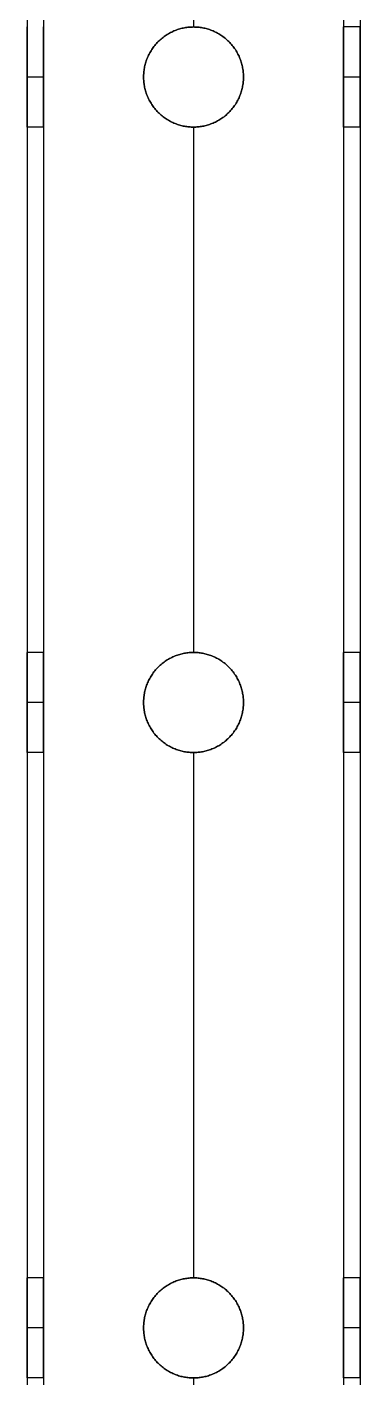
# Model space of a CAD drawing. Header units: millimetres. Extents: x 1279 to 9834, y -699 to 998.
# Drawn here: x 9794.4 to 9834.4, y -215.2 to -53.2 of the extents above; entities that cross this region are included whole.
import ezdxf

# ---------------------------------------------------------------- set-up
doc = ezdxf.new("R2010")
doc.units = ezdxf.units.MM
doc.header["$MEASUREMENT"] = 0
doc.layers.add('staal', color=7, linetype='Continuous', true_color=0x4c4c4c)

msp = doc.modelspace()

# ---------------------------------------------------------------- linework, layer by layer
at = {"layer": 'staal'}
for p, q in [((9814.39, -53.15, 2351.36), (9814.39, -53.15, 2353.36)), ((9814.39, -53.15, 2313.36), (9814.39, -53.15, 2315.36)), ((9834.39, -53.15, 2333.36), (9832.39, -53.15, 2333.36)), ((9796.39, -59.15, 2327.36), (9794.39, -59.15, 2327.36)), ((9796.39, -59.15, 2339.36), (9794.39, -59.15, 2339.36)), ((9808.39, -59.15, 2351.36), (9808.39, -59.15, 2353.36)), ((9808.39, -59.15, 2313.36), (9808.39, -59.15, 2315.36)), ((9820.39, -59.15, 2351.36), (9820.39, -59.15, 2353.36)), ((9820.39, -59.15, 2313.36), (9820.39, -59.15, 2315.36)), ((9834.39, -59.15, 2327.36), (9832.39, -59.15, 2327.36)), ((9834.39, -59.15, 2339.36), (9832.39, -59.15, 2339.36)), ((9796.39, -65.15, 2333.36), (9794.39, -65.15, 2333.36)), ((9814.39, -65.15, 2351.36), (9814.39, -65.15, 2353.36)), ((9814.39, -65.15, 2313.36), (9814.39, -65.15, 2315.36)), ((9834.39, -65.15, 2333.36), (9832.39, -65.15, 2333.36)), ((9796.39, -128.15, 2333.36), (9794.39, -128.15, 2333.36)), ((9814.39, -128.15, 2351.36), (9814.39, -128.15, 2353.36)), ((9814.39, -128.15, 2313.36), (9814.39, -128.15, 2315.36)), ((9834.39, -128.15, 2333.36), (9832.39, -128.15, 2333.36)), ((9796.39, -134.15, 2327.36), (9794.39, -134.15, 2327.36)), ((9796.39, -134.15, 2339.36), (9794.39, -134.15, 2339.36)), ((9808.39, -134.15, 2351.36), (9808.39, -134.15, 2353.36)), ((9808.39, -134.15, 2313.36), (9808.39, -134.15, 2315.36)), ((9820.39, -134.15, 2351.36), (9820.39, -134.15, 2353.36)), ((9820.39, -134.15, 2313.36), (9820.39, -134.15, 2315.36)), ((9834.39, -134.15, 2327.36), (9832.39, -134.15, 2327.36)), ((9834.39, -134.15, 2339.36), (9832.39, -134.15, 2339.36)), ((9796.39, -140.15, 2333.36), (9794.39, -140.15, 2333.36)), ((9814.39, -140.15, 2351.36), (9814.39, -140.15, 2353.36)), ((9814.39, -140.15, 2313.36), (9814.39, -140.15, 2315.36)), ((9834.39, -140.15, 2333.36), (9832.39, -140.15, 2333.36)), ((9796.39, -203.15, 2333.36), (9794.39, -203.15, 2333.36)), ((9814.39, -203.15, 2351.36), (9814.39, -203.15, 2353.36)), ((9814.39, -203.15, 2313.36), (9814.39, -203.15, 2315.36)), ((9834.39, -203.15, 2333.36), (9832.39, -203.15, 2333.36)), ((9796.39, -209.15, 2327.36), (9794.39, -209.15, 2327.36)), ((9796.39, -209.15, 2339.36), (9794.39, -209.15, 2339.36)), ((9808.39, -209.15, 2351.36), (9808.39, -209.15, 2353.36)), ((9808.39, -209.15, 2313.36), (9808.39, -209.15, 2315.36)), ((9820.39, -209.15, 2351.36), (9820.39, -209.15, 2353.36)), ((9820.39, -209.15, 2313.36), (9820.39, -209.15, 2315.36)), ((9834.39, -209.15, 2327.36), (9832.39, -209.15, 2327.36)), ((9834.39, -209.15, 2339.36), (9832.39, -209.15, 2339.36)), ((9796.39, -215.15, 2333.36), (9794.39, -215.15, 2333.36)), ((9814.39, -215.15, 2351.36), (9814.39, -215.15, 2353.36)), ((9814.39, -215.15, 2313.36), (9814.39, -215.15, 2315.36)), ((9834.39, -215.15, 2333.36), (9832.39, -215.15, 2333.36))]:
    msp.add_line(p, q, dxfattribs=at)
for points in [[(9834.39, 711.35, 2313.36), (9834.39, 53.35, 2313.36), (9834.39, -604.65, 2313.36)], [(9834.39, 711.35, 2353.36), (9834.39, 53.35, 2353.36), (9834.39, -604.65, 2353.36)], [(9832.39, 709.35, 2351.36), (9832.39, 53.35, 2351.36), (9832.39, -602.65, 2351.36)], [(9832.39, 709.35, 2315.36), (9832.39, 53.35, 2315.36), (9832.39, -602.65, 2315.36)], [(9796.39, 673.35, 2351.36), (9796.39, 53.35, 2351.36), (9796.39, -566.65, 2351.36)], [(9796.39, 673.35, 2315.36), (9796.39, 53.35, 2315.36), (9796.39, -566.65, 2315.36)], [(9794.39, 671.35, 2313.36), (9794.39, 53.35, 2313.36), (9794.39, -564.65, 2313.36)], [(9794.39, 671.35, 2353.36), (9794.39, 53.35, 2353.36), (9794.39, -564.65, 2353.36)], [(9814.39, 9.85, 2353.36), (9814.39, -21.65, 2353.36), (9814.39, -53.15, 2353.36)], [(9814.39, 9.85, 2351.36), (9814.39, -21.65, 2351.36), (9814.39, -53.15, 2351.36)], [(9814.39, 9.85, 2315.36), (9814.39, -21.65, 2315.36), (9814.39, -53.15, 2315.36)], [(9814.39, 9.85, 2313.36), (9814.39, -21.65, 2313.36), (9814.39, -53.15, 2313.36)], [(9832.39, 9.85, 2333.36), (9832.39, -21.65, 2333.36), (9832.39, -53.15, 2333.36)], [(9834.39, 9.85, 2333.36), (9834.39, -21.65, 2333.36), (9834.39, -53.15, 2333.36)], [(9794.39, -65.15, 2333.36), (9794.39, -96.65, 2333.36), (9794.39, -128.15, 2333.36)], [(9796.39, -65.15, 2333.36), (9796.39, -96.65, 2333.36), (9796.39, -128.15, 2333.36)], [(9814.39, -65.15, 2353.36), (9814.39, -96.65, 2353.36), (9814.39, -128.15, 2353.36)], [(9814.39, -65.15, 2351.36), (9814.39, -96.65, 2351.36), (9814.39, -128.15, 2351.36)], [(9814.39, -65.15, 2315.36), (9814.39, -96.65, 2315.36), (9814.39, -128.15, 2315.36)], [(9814.39, -65.15, 2313.36), (9814.39, -96.65, 2313.36), (9814.39, -128.15, 2313.36)], [(9832.39, -65.15, 2333.36), (9832.39, -96.65, 2333.36), (9832.39, -128.15, 2333.36)], [(9834.39, -65.15, 2333.36), (9834.39, -96.65, 2333.36), (9834.39, -128.15, 2333.36)], [(9794.39, -140.15, 2333.36), (9794.39, -171.65, 2333.36), (9794.39, -203.15, 2333.36)], [(9796.39, -140.15, 2333.36), (9796.39, -171.65, 2333.36), (9796.39, -203.15, 2333.36)], [(9814.39, -140.15, 2353.36), (9814.39, -171.65, 2353.36), (9814.39, -203.15, 2353.36)], [(9814.39, -140.15, 2351.36), (9814.39, -171.65, 2351.36), (9814.39, -203.15, 2351.36)], [(9814.39, -140.15, 2315.36), (9814.39, -171.65, 2315.36), (9814.39, -203.15, 2315.36)], [(9814.39, -140.15, 2313.36), (9814.39, -171.65, 2313.36), (9814.39, -203.15, 2313.36)], [(9832.39, -140.15, 2333.36), (9832.39, -171.65, 2333.36), (9832.39, -203.15, 2333.36)], [(9834.39, -140.15, 2333.36), (9834.39, -171.65, 2333.36), (9834.39, -203.15, 2333.36)], [(9794.39, -215.15, 2333.36), (9794.39, -246.65, 2333.36), (9794.39, -278.15, 2333.36)], [(9796.39, -215.15, 2333.36), (9796.39, -246.65, 2333.36), (9796.39, -278.15, 2333.36)], [(9814.39, -215.15, 2353.36), (9814.39, -246.65, 2353.36), (9814.39, -278.15, 2353.36)], [(9814.39, -215.15, 2351.36), (9814.39, -246.65, 2351.36), (9814.39, -278.15, 2351.36)], [(9814.39, -215.15, 2315.36), (9814.39, -246.65, 2315.36), (9814.39, -278.15, 2315.36)], [(9814.39, -215.15, 2313.36), (9814.39, -246.65, 2313.36), (9814.39, -278.15, 2313.36)], [(9832.39, -215.15, 2333.36), (9832.39, -246.65, 2333.36), (9832.39, -278.15, 2333.36)]]:
    msp.add_open_spline(points, degree=2, dxfattribs=at)
for points, knots in [([(9794.39, -59.15, 2327.36), (9794.39, -65.15, 2327.36), (9794.39, -65.15, 2333.36), (9794.39, -65.15, 2339.36), (9794.39, -59.15, 2339.36), (9794.39, -53.15, 2339.36), (9794.39, -53.15, 2333.36), (9794.39, -53.15, 2327.36), (9794.39, -59.15, 2327.36)], [-31.415927, -31.415927, -31.415927, -23.561945, -23.561945, -15.707963, -15.707963, -7.853982, -7.853982, 0, 0, 0]), ([(9796.39, -59.15, 2327.36), (9796.39, -53.15, 2327.36), (9796.39, -53.15, 2333.36), (9796.39, -53.15, 2339.36), (9796.39, -59.15, 2339.36), (9796.39, -65.15, 2339.36), (9796.39, -65.15, 2333.36), (9796.39, -65.15, 2327.36), (9796.39, -59.15, 2327.36)], [0, 0, 0, 7.853982, 7.853982, 15.707963, 15.707963, 23.561945, 23.561945, 31.415927, 31.415927, 31.415927]), ([(9808.39, -59.15, 2353.36), (9808.39, -65.15, 2353.36), (9814.39, -65.15, 2353.36), (9820.39, -65.15, 2353.36), (9820.39, -59.15, 2353.36), (9820.39, -53.15, 2353.36), (9814.39, -53.15, 2353.36), (9808.39, -53.15, 2353.36), (9808.39, -59.15, 2353.36)], [-31.415927, -31.415927, -31.415927, -23.561945, -23.561945, -15.707963, -15.707963, -7.853982, -7.853982, 0, 0, 0]), ([(9808.39, -59.15, 2351.36), (9808.39, -53.15, 2351.36), (9814.39, -53.15, 2351.36), (9820.39, -53.15, 2351.36), (9820.39, -59.15, 2351.36), (9820.39, -65.15, 2351.36), (9814.39, -65.15, 2351.36), (9808.39, -65.15, 2351.36), (9808.39, -59.15, 2351.36)], [0, 0, 0, 7.853982, 7.853982, 15.707963, 15.707963, 23.561945, 23.561945, 31.415927, 31.415927, 31.415927]), ([(9808.39, -59.15, 2315.36), (9808.39, -65.15, 2315.36), (9814.39, -65.15, 2315.36), (9820.39, -65.15, 2315.36), (9820.39, -59.15, 2315.36), (9820.39, -53.15, 2315.36), (9814.39, -53.15, 2315.36), (9808.39, -53.15, 2315.36), (9808.39, -59.15, 2315.36)], [-31.415927, -31.415927, -31.415927, -23.561945, -23.561945, -15.707963, -15.707963, -7.853982, -7.853982, 0, 0, 0]), ([(9808.39, -59.15, 2313.36), (9808.39, -53.15, 2313.36), (9814.39, -53.15, 2313.36), (9820.39, -53.15, 2313.36), (9820.39, -59.15, 2313.36), (9820.39, -65.15, 2313.36), (9814.39, -65.15, 2313.36), (9808.39, -65.15, 2313.36), (9808.39, -59.15, 2313.36)], [0, 0, 0, 7.853982, 7.853982, 15.707963, 15.707963, 23.561945, 23.561945, 31.415927, 31.415927, 31.415927]), ([(9832.39, -59.15, 2327.36), (9832.39, -65.15, 2327.36), (9832.39, -65.15, 2333.36), (9832.39, -65.15, 2339.36), (9832.39, -59.15, 2339.36), (9832.39, -53.15, 2339.36), (9832.39, -53.15, 2333.36), (9832.39, -53.15, 2327.36), (9832.39, -59.15, 2327.36)], [-31.415927, -31.415927, -31.415927, -23.561945, -23.561945, -15.707963, -15.707963, -7.853982, -7.853982, 0, 0, 0]), ([(9834.39, -59.15, 2327.36), (9834.39, -53.15, 2327.36), (9834.39, -53.15, 2333.36), (9834.39, -53.15, 2339.36), (9834.39, -59.15, 2339.36), (9834.39, -65.15, 2339.36), (9834.39, -65.15, 2333.36), (9834.39, -65.15, 2327.36), (9834.39, -59.15, 2327.36)], [0, 0, 0, 7.853982, 7.853982, 15.707963, 15.707963, 23.561945, 23.561945, 31.415927, 31.415927, 31.415927]), ([(9794.39, -134.15, 2327.36), (9794.39, -140.15, 2327.36), (9794.39, -140.15, 2333.36), (9794.39, -140.15, 2339.36), (9794.39, -134.15, 2339.36), (9794.39, -128.15, 2339.36), (9794.39, -128.15, 2333.36), (9794.39, -128.15, 2327.36), (9794.39, -134.15, 2327.36)], [-31.415927, -31.415927, -31.415927, -23.561945, -23.561945, -15.707963, -15.707963, -7.853982, -7.853982, 0, 0, 0]), ([(9796.39, -134.15, 2327.36), (9796.39, -128.15, 2327.36), (9796.39, -128.15, 2333.36), (9796.39, -128.15, 2339.36), (9796.39, -134.15, 2339.36), (9796.39, -140.15, 2339.36), (9796.39, -140.15, 2333.36), (9796.39, -140.15, 2327.36), (9796.39, -134.15, 2327.36)], [0, 0, 0, 7.853982, 7.853982, 15.707963, 15.707963, 23.561945, 23.561945, 31.415927, 31.415927, 31.415927]), ([(9808.39, -134.15, 2353.36), (9808.39, -140.15, 2353.36), (9814.39, -140.15, 2353.36), (9820.39, -140.15, 2353.36), (9820.39, -134.15, 2353.36), (9820.39, -128.15, 2353.36), (9814.39, -128.15, 2353.36), (9808.39, -128.15, 2353.36), (9808.39, -134.15, 2353.36)], [-31.415927, -31.415927, -31.415927, -23.561945, -23.561945, -15.707963, -15.707963, -7.853982, -7.853982, 0, 0, 0]), ([(9808.39, -134.15, 2351.36), (9808.39, -128.15, 2351.36), (9814.39, -128.15, 2351.36), (9820.39, -128.15, 2351.36), (9820.39, -134.15, 2351.36), (9820.39, -140.15, 2351.36), (9814.39, -140.15, 2351.36), (9808.39, -140.15, 2351.36), (9808.39, -134.15, 2351.36)], [0, 0, 0, 7.853982, 7.853982, 15.707963, 15.707963, 23.561945, 23.561945, 31.415927, 31.415927, 31.415927]), ([(9808.39, -134.15, 2315.36), (9808.39, -140.15, 2315.36), (9814.39, -140.15, 2315.36), (9820.39, -140.15, 2315.36), (9820.39, -134.15, 2315.36), (9820.39, -128.15, 2315.36), (9814.39, -128.15, 2315.36), (9808.39, -128.15, 2315.36), (9808.39, -134.15, 2315.36)], [-31.415927, -31.415927, -31.415927, -23.561945, -23.561945, -15.707963, -15.707963, -7.853982, -7.853982, 0, 0, 0]), ([(9808.39, -134.15, 2313.36), (9808.39, -128.15, 2313.36), (9814.39, -128.15, 2313.36), (9820.39, -128.15, 2313.36), (9820.39, -134.15, 2313.36), (9820.39, -140.15, 2313.36), (9814.39, -140.15, 2313.36), (9808.39, -140.15, 2313.36), (9808.39, -134.15, 2313.36)], [0, 0, 0, 7.853982, 7.853982, 15.707963, 15.707963, 23.561945, 23.561945, 31.415927, 31.415927, 31.415927]), ([(9832.39, -134.15, 2327.36), (9832.39, -140.15, 2327.36), (9832.39, -140.15, 2333.36), (9832.39, -140.15, 2339.36), (9832.39, -134.15, 2339.36), (9832.39, -128.15, 2339.36), (9832.39, -128.15, 2333.36), (9832.39, -128.15, 2327.36), (9832.39, -134.15, 2327.36)], [-31.415927, -31.415927, -31.415927, -23.561945, -23.561945, -15.707963, -15.707963, -7.853982, -7.853982, 0, 0, 0]), ([(9834.39, -134.15, 2327.36), (9834.39, -128.15, 2327.36), (9834.39, -128.15, 2333.36), (9834.39, -128.15, 2339.36), (9834.39, -134.15, 2339.36), (9834.39, -140.15, 2339.36), (9834.39, -140.15, 2333.36), (9834.39, -140.15, 2327.36), (9834.39, -134.15, 2327.36)], [0, 0, 0, 7.853982, 7.853982, 15.707963, 15.707963, 23.561945, 23.561945, 31.415927, 31.415927, 31.415927]), ([(9794.39, -209.15, 2327.36), (9794.39, -215.15, 2327.36), (9794.39, -215.15, 2333.36), (9794.39, -215.15, 2339.36), (9794.39, -209.15, 2339.36), (9794.39, -203.15, 2339.36), (9794.39, -203.15, 2333.36), (9794.39, -203.15, 2327.36), (9794.39, -209.15, 2327.36)], [-31.415927, -31.415927, -31.415927, -23.561945, -23.561945, -15.707963, -15.707963, -7.853982, -7.853982, 0, 0, 0]), ([(9796.39, -209.15, 2327.36), (9796.39, -203.15, 2327.36), (9796.39, -203.15, 2333.36), (9796.39, -203.15, 2339.36), (9796.39, -209.15, 2339.36), (9796.39, -215.15, 2339.36), (9796.39, -215.15, 2333.36), (9796.39, -215.15, 2327.36), (9796.39, -209.15, 2327.36)], [0, 0, 0, 7.853982, 7.853982, 15.707963, 15.707963, 23.561945, 23.561945, 31.415927, 31.415927, 31.415927]), ([(9808.39, -209.15, 2353.36), (9808.39, -215.15, 2353.36), (9814.39, -215.15, 2353.36), (9820.39, -215.15, 2353.36), (9820.39, -209.15, 2353.36), (9820.39, -203.15, 2353.36), (9814.39, -203.15, 2353.36), (9808.39, -203.15, 2353.36), (9808.39, -209.15, 2353.36)], [-31.415927, -31.415927, -31.415927, -23.561945, -23.561945, -15.707963, -15.707963, -7.853982, -7.853982, 0, 0, 0]), ([(9808.39, -209.15, 2351.36), (9808.39, -203.15, 2351.36), (9814.39, -203.15, 2351.36), (9820.39, -203.15, 2351.36), (9820.39, -209.15, 2351.36), (9820.39, -215.15, 2351.36), (9814.39, -215.15, 2351.36), (9808.39, -215.15, 2351.36), (9808.39, -209.15, 2351.36)], [0, 0, 0, 7.853982, 7.853982, 15.707963, 15.707963, 23.561945, 23.561945, 31.415927, 31.415927, 31.415927]), ([(9808.39, -209.15, 2315.36), (9808.39, -215.15, 2315.36), (9814.39, -215.15, 2315.36), (9820.39, -215.15, 2315.36), (9820.39, -209.15, 2315.36), (9820.39, -203.15, 2315.36), (9814.39, -203.15, 2315.36), (9808.39, -203.15, 2315.36), (9808.39, -209.15, 2315.36)], [-31.415927, -31.415927, -31.415927, -23.561945, -23.561945, -15.707963, -15.707963, -7.853982, -7.853982, 0, 0, 0]), ([(9808.39, -209.15, 2313.36), (9808.39, -203.15, 2313.36), (9814.39, -203.15, 2313.36), (9820.39, -203.15, 2313.36), (9820.39, -209.15, 2313.36), (9820.39, -215.15, 2313.36), (9814.39, -215.15, 2313.36), (9808.39, -215.15, 2313.36), (9808.39, -209.15, 2313.36)], [0, 0, 0, 7.853982, 7.853982, 15.707963, 15.707963, 23.561945, 23.561945, 31.415927, 31.415927, 31.415927]), ([(9832.39, -209.15, 2327.36), (9832.39, -215.15, 2327.36), (9832.39, -215.15, 2333.36), (9832.39, -215.15, 2339.36), (9832.39, -209.15, 2339.36), (9832.39, -203.15, 2339.36), (9832.39, -203.15, 2333.36), (9832.39, -203.15, 2327.36), (9832.39, -209.15, 2327.36)], [-31.415927, -31.415927, -31.415927, -23.561945, -23.561945, -15.707963, -15.707963, -7.853982, -7.853982, 0, 0, 0]), ([(9834.39, -209.15, 2327.36), (9834.39, -203.15, 2327.36), (9834.39, -203.15, 2333.36), (9834.39, -203.15, 2339.36), (9834.39, -209.15, 2339.36), (9834.39, -215.15, 2339.36), (9834.39, -215.15, 2333.36), (9834.39, -215.15, 2327.36), (9834.39, -209.15, 2327.36)], [0, 0, 0, 7.853982, 7.853982, 15.707963, 15.707963, 23.561945, 23.561945, 31.415927, 31.415927, 31.415927])]:
    msp.add_rational_spline(points, [1, 0.707106781187, 1, 0.707106781187, 1, 0.707106781187, 1, 0.707106781187, 1], degree=2, knots=knots, dxfattribs=at)

doc.saveas('drawing.dxf')
